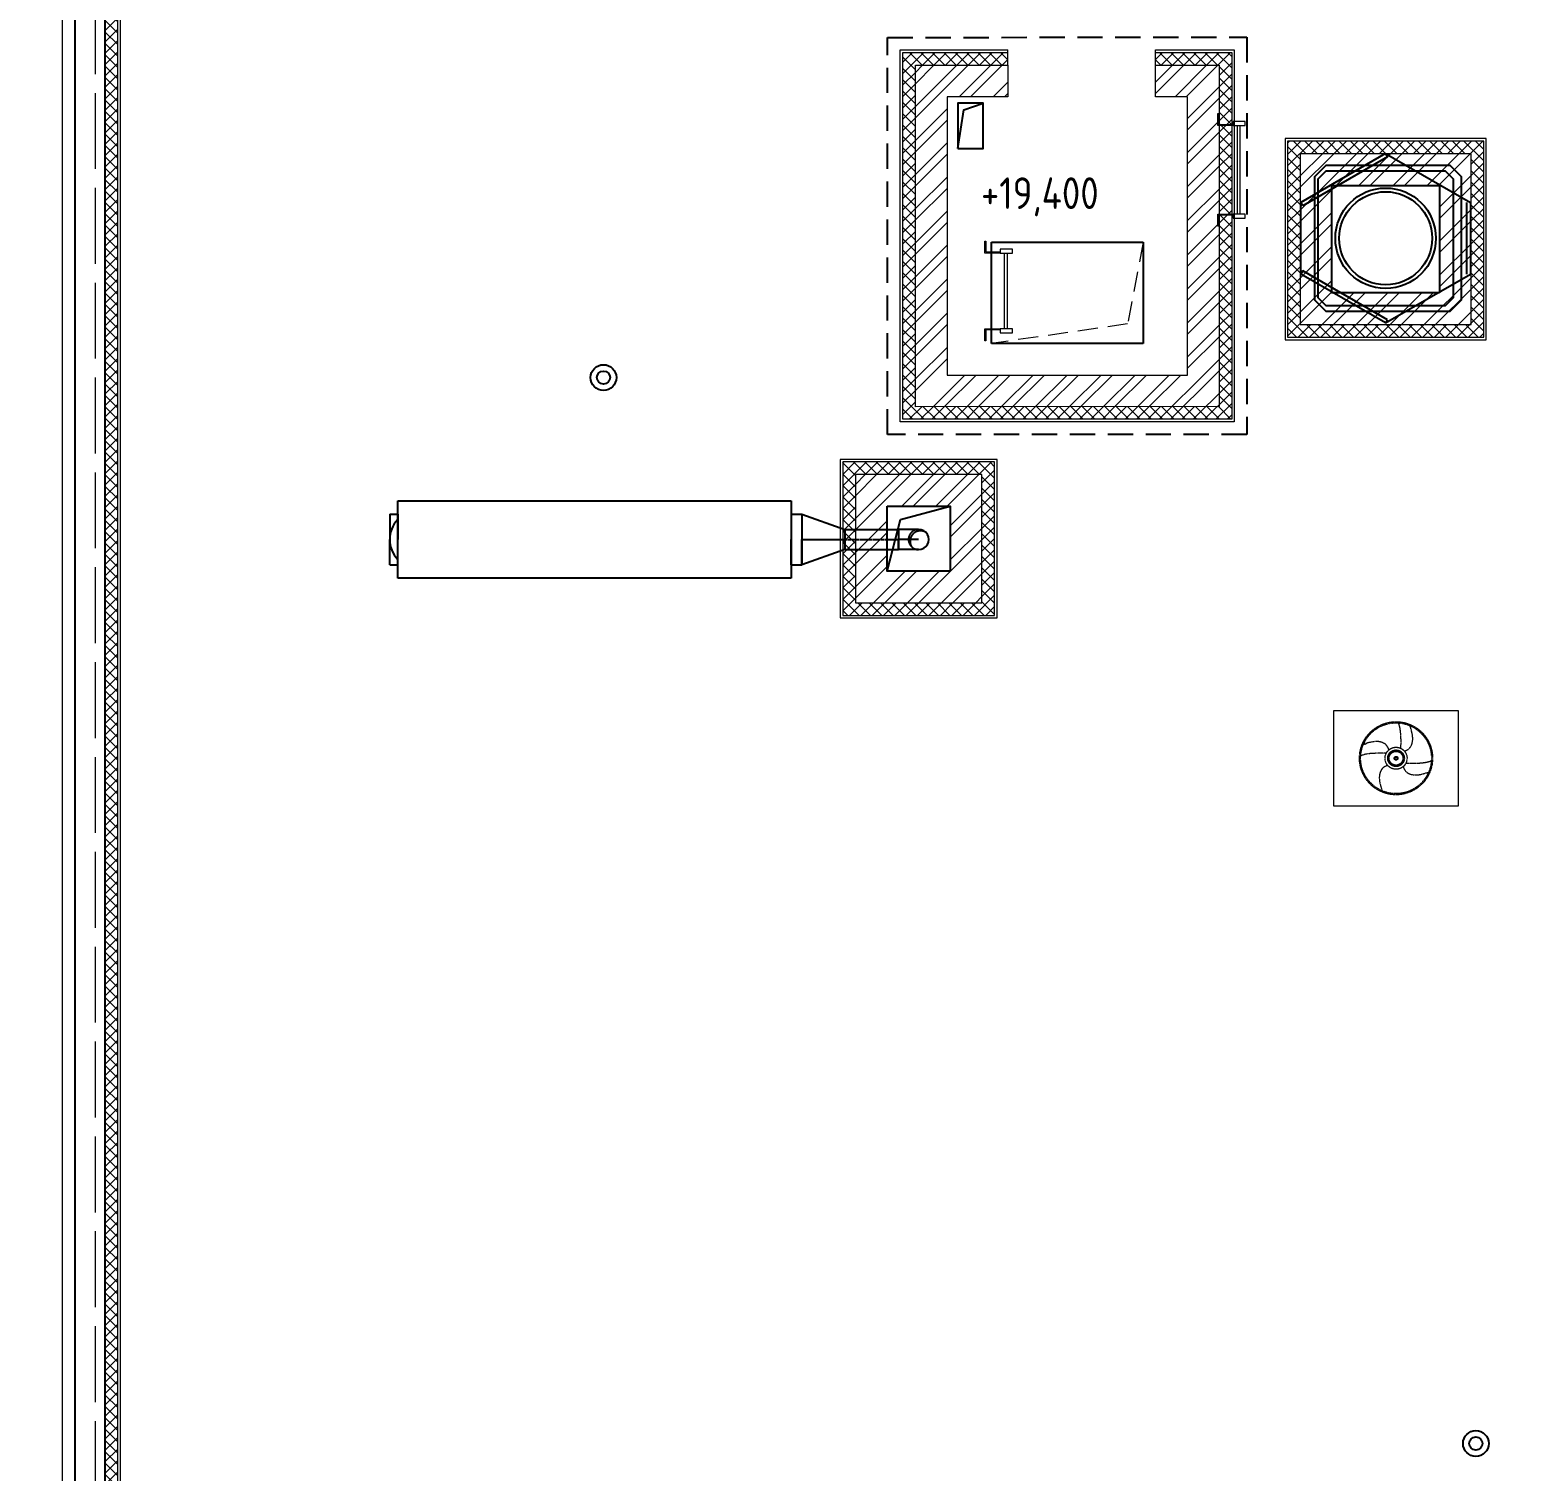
# Model space of a CAD drawing. Header units: millimetres. Extents: x -222892 to 671268, y 0 to 135099.
# Drawn here: x 608226 to 620031, y 66520 to 77915 of the extents above; entities that cross this region are included whole.
import ezdxf
from ezdxf import colors
from ezdxf.entities.mleader import LeaderData, LeaderLine
from ezdxf.math import Vec2, Vec3

# ---------------------------------------------------------------- set-up
doc = ezdxf.new("R2010")
doc.units = ezdxf.units.MM
for name, pattern in [('ACAD_ISO02W100', [15, 12, -3]), ('CENTER', [2, 1.25, -0.25, 0.25, -0.25]), ('CENTER2', [28.575000000000003, 19.05, -3.175, 3.175, -3.175]), ('DASHED', [19.049999999999997, 12.7, -6.35]), ('HIDDEN', [6, 4, -2]), ('HIDDEN2', [4.762499999999999, 3.175, -1.5875])]:
    doc.linetypes.add(name, pattern=pattern)
for name, color, linetype, lineweight in [('!!!_АР_отделка', 92, 'Continuous', 5), ('АР_Двери фасада', 1, 'Continuous', 15), ('АР_Навесной фасад', 190, 'Continuous', 5), ('АР_Перегородки кирпич', 244, 'Continuous', 5), ('АР_Перегородки_кирпич_Штрих', 244, 'Continuous', 5), ('АР_Утеплитель', 154, 'Continuous', 5), ('АР_Штрих утеплитель', 24, 'Continuous', 5), ('М_0_В35', 142, 'Continuous', 25), ('М_фреонопроводы', 251, 'CENTER', 5), ('М_Холод', 161, 'Continuous', 5), ('пунктир', 251, 'Continuous', 5), ('Специальное оборудование', 7, 'Continuous', 5)]:
    doc.layers.add(name, color=color, linetype=linetype, lineweight=lineweight)
for name, color, linetype in [('_TEXT', 7, 'Continuous'), ('Aks_скрытые_линии', 7, 'HIDDEN'), ('Aks_Схема', 3, 'Continuous'), ('АР_Парапет', 142, 'Continuous'), ('АР_стены', 250, 'Continuous'), ('Аэратор', 20, 'Continuous'), ('М_0_ПД2', 181, 'Continuous'), ('М_3_транзиты 7эт', 112, 'Continuous'), ('перекр 0.3', 181, 'Continuous'), ('ПРОЕМЫ ОВ', 173, 'Continuous')]:
    doc.layers.add(name, color=color, linetype=linetype)
doc.styles.add('ISOCPEUR', font='isocpeur.ttf', dxfattribs={"width": 0.85})
pattern_1 = [(45, (0, 0), (-134.7038418160373, 134.7038418160373), []), (45, (89.80260000000001, 0), (-134.7038418160373, 134.7038418160373), [])]
pattern_2 = [(45, (0, 0), (-44.90128060534577, 44.90128060534577), []), (135, (0, 0), (-44.90128060534577, -44.90128060534576), [])]

# ---------------------------------------------------------------- blocks, each defined once
blk = doc.blocks.new('A$C1c8ff280')
at = {"layer": 'пунктир', "color": 2, "linetype": 'ACAD_ISO02W100', "ltscale": 50}
for points in [[(36320.77601628099, -64340.64828543851), (36320.77601628099, -63955.0000000094), (27550.06160797121, -63955.0000000092), (27550.06160797121, -69145.00000000992), (19430.05542900361, -69145.00000000992), (19430.30065205676, -75494.99999053983), (6330.061607971031, -75494.99999053983), (6329.686629097501, -65785.00000000998), (12680.06160766236, -65785.00000000995), (12680.06164217566, -47915.00241618491), (23295.06160797167, -47914.99996259548), (23295.06160797115, -43949.99999999034), (58095.06160797196, -43950.00000000966), (58095.06160797039, -47915.00000000391), (68595.0616079712, -47915.00000000396), (68595.0616079712, -65785.0000000099), (74945.43166319432, -65785.0000000099), (74945.43166319432, -75495.00000000978), (61845.06160797144, -75495.00000000981), (61845.06160797144, -69145.00000000981), (53965.06160797121, -69145.00000000992), (53965.06160797121, -63955.00000000981), (45230.90508594335, -63955.00000000952), (45230.90508594202, -64249.91821548378)], [(36520.77601628099, -64268.54712701042), (36520.77601628099, -63755.0000000094), (27350.06160797121, -63755.0000000092), (27350.06160797121, -68945.00000000992), (19230.04770529375, -68945.00000000992), (19230.2929283469, -75294.99999053983), (6530.053884559427, -75294.99999053983), (6529.694352807361, -65985.00000000998), (12880.06160727609, -65985.00000000995), (12880.06164178939, -48115.00237038764), (23595.06160797144, -48114.9999167982), (23595.06160797144, -44250.00000000003), (57795.06160797237, -44250.00000001912), (57795.06160797027, -48115.0000000039), (68395.0616079712, -48115.00000000396), (68395.0616079712, -65985.0000000099), (74745.43166319432, -65985.0000000099), (74745.43166319432, -75295.00000000978), (62045.06160797144, -75295.00000000981), (62045.06160797144, -68945.00000000981), (54165.06160797121, -68945.00000000992), (54165.06160797121, -63755.00000000981), (45030.90508594422, -63755.00000000952)]]:
    blk.add_lwpolyline(points, dxfattribs=at)
blk = doc.blocks.new('_DotSmall')
at = {"color": 0, "linetype": 'ByBlock', "const_width": 0.5}
blk.add_lwpolyline([(-0.0625, 0, 1), (0.0625, 0, 1)], format="xyb", close=True, dxfattribs=at)
blk = doc.blocks.new('A$C0d4e4e51')
at = {"layer": 'М_фреонопроводы'}
for centre, radius in [((0, 0), 288.8566844358662), ((0, 0), 280.0460147857403), ((0, 0), 86.98640421516119), ((0, 3.637978807091713e-12), 65.82206057451572), ((0, 3.637978807091713e-12), 63.32245125797893), ((0, 3.637978807091713e-12), 56.71282374609209), ((0, 0), 54.54809857845037), ((0, 0), 14.99765589915607), ((0, 3.637978807091713e-12), 8.998593539488997)]:
    blk.add_circle(centre, radius, dxfattribs=at)
for points in [[(38.81393808877328, 77.84672586773013), (39.43069206242217, 120.3497430797324), (39.47233744623372, 124.4594547744491), (35.66894700675039, 209.123091795238), (35.17107245826628, 213.5192511267633), (31.78933022113051, 237.1253008804342), (27.78976368147414, 255.6517357684061), (20.06445512908977, 275.2600530449563), (15.84786306304159, 279.5972382440705)], [(63.54760664294008, 59.40260184484941), (65.73832356143976, 58.00498084995343), (68.34381133969873, 57.87383059890271), (74.83213327103294, 59.95696780453363), (98.28155533538666, 72.37771393170624), (102.4814754161052, 75.86668588565226), (121.3887601780589, 101.6294875521926), (128.0909414612688, 120.3129603113375), (132.1284807362827, 151.4181425748029), (125.5335555436322, 204.1606599614897), (112.3440243985387, 253.1503100278678), (112.0503138446948, 256.6524840415077), (112.0560640089097, 256.665654856246)], [(-59.40322799712885, 63.54702323626043), (-57.95132772275247, 65.92323795983248), (-57.81069860747084, 68.12168681551339), (-66.13242229243042, 88.73537166748793), (-89.68721753318096, 114.5516164181754), (-113.1485436978401, 125.9900323876027), (-136.6817204181571, 131.155181952734), (-160.1875698759104, 132.1402363777997), (-183.6778367552906, 129.6615824114306), (-206.8629539503017, 124.8615624744525), (-230.6765725885052, 117.9500065310131), (-249.9349933031481, 112.4497500339094), (-250.1639833884547, 125.8719659518611), (-250.3874668942881, 125.6004135641269)], [(-77.82987675641198, 38.83033988487296), (-132.6866261559189, 39.51315608773075), (-179.6618912399863, 38.15869686541919), (-250.1639833884547, 28.83113718986715), (-273.735531223414, 21.14097486649553), (-279.0702124371892, 17.69482380398767), (-279.5427027341793, 16.78236411924809)], [(-65.60806570155546, -57.1158142127133), (-85.7318453581538, -64.55684122126695), (-89.76284992770525, -66.70990112627624), (-109.2171977745602, -82.74032893414551), (-113.2483344665379, -87.83830825575205), (-131.6896096614655, -142.0107320795069), (-131.9470465349732, -146.0117300520578), (-117.9075176594779, -230.8108275714912), (-113.1745423458051, -246.46223046249), (-112.6694436229882, -251.8082155990414), (-113.1850353375776, -254.7440878514062), (-113.708465914533, -255.922166247361)], [(59.11560495081358, -63.81070736391848), (57.95153387717437, -65.92304112415877), (57.81194275961025, -67.83217758488536), (64.31694757047808, -85.24637534668364), (74.71775531442836, -101.1676535591214), (78.7454179043998, -105.516544056205), (98.20900750067085, -119.6778879330232), (102.3855371720274, -121.7435801907632), (121.3159107790561, -128.3445471898413), (125.3248903668718, -129.266920987), (144.7414908983046, -131.8779404638008), (149.0356453520362, -132.069310525294), (168.2951715114759, -131.8483241215872), (172.3876948588877, -131.4734702054047), (191.8369328343542, -128.232706872237), (213.4106816254789, -123.1248564562156), (235.4127962280763, -116.4471487484661), (239.3971075395821, -115.1846321040757), (252.9740532205906, -112.5108137534517), (257.9890519533074, -108.9376861770543)], [(78.29462670424255, -37.90232113634193), (78.75280149595346, -38.45243077696796), (81.9342638203525, -38.88761753211293), (98.28155533532845, -38.88761753211293), (102.2703480111668, -39.11849815771711), (121.3069393527112, -39.44199996194584), (125.3212771530962, -39.47957649205273), (144.8442776836455, -39.47957649205273), (148.843652590178, -39.47957649205273), (168.3361992100254, -38.76028489688179), (172.3399801654741, -38.76028489688179), (191.7170467665419, -37.308851076672), (195.9839557032101, -36.95291361593627), (213.4016683715163, -35.1848435177053), (217.4017371113878, -34.82572348172835), (235.3934991882415, -31.9824380530481), (239.4466719495831, -31.27066237922918), (257.9657091209083, -26.55387223586877), (261.9935612624977, -25.53252835354942), (275.0905243118759, -20.15364528933424), (278.1652131528826, -17.69482162112763), (279.5329044557875, -16.94478456313664)]]:
    blk.add_spline(points, degree=3, dxfattribs=at)
blk = doc.blocks.new('A$C64099ede')
at = {"layer": 'М_0_ПД2', "color": 251}
for points in [[(-454.9999999971478, -1.746229827404022e-10), (-192.3056275165873, 454.9999999986612)], [(-454.9999999970314, 0), (-192.3056275165873, 454.9999999986612)], [(-437.679491921328, -10), (-174.9851194408839, 444.9999999986612)], [(-192.3056275165873, 454.9999999986612), (192.3056275208946, 454.9999999986612)], [(-192.3056275165873, 454.9999999986612), (192.3056275208946, 454.9999999986612)], [(-174.9851194408839, 444.9999999986612), (-192.3056275165873, 454.9999999986612)], [(174.9851194451912, 444.9999999986612), (192.3056275208946, 454.9999999986612)], [(437.6794919256354, -10), (174.9851194451912, 444.9999999986612)], [(455.0000000014552, -1.746229827404022e-10), (192.3056275208946, 454.9999999986612)], [(-454.9999999971478, 1.746229827404022e-10), (-192.3056275165873, -454.9999999986612)], [(-454.9999999970314, 0), (-437.679491921328, -10)], [(455.0000000014552, 1.746229827404022e-10), (192.3056275208946, -454.9999999986612)], [(455.0000000013388, 0), (437.6794919256354, -10)], [(192.305627519323, -435.0000000013388), (-192.3056275150157, -435.0000000013388)], [(192.305627519323, -455.0000000013388), (-192.3056275150157, -455.0000000013388)], [(192.305627519323, -455.0000000013388), (-192.3056275150157, -455.0000000013388)]]:
    blk.add_lwpolyline(points, dxfattribs=at)
blk.add_circle((0, 0), 270, dxfattribs=at)
at = {"layer": 'М_0_ПД2', "color": 7}
blk.add_circle((0, 0), 250, dxfattribs=at)
blk = doc.blocks.new('A$C744eaef8')
at = {"layer": 'М_0_ПД2', "color": 7}
for points in [[(390.4054068390979, -477.1152535710717), (-390.4054040010087, -477.1152535710717), (-462.7027013009647, -404.8179562711157), (-462.7027013009647, 375.9928545688745), (-390.4054040010087, 448.2901518689469), (390.4054068390979, 448.2901518689469), (462.7027041390538, 375.9928545688745), (462.7027041390538, -404.8179562711157)], [(375.4321480205981, -426.5540561266243), (-375.4321417546598, -426.5540561266243), (-426.5540509370621, -375.4321469443385), (-426.5540509370621, 375.4321428312687), (-375.4321417546598, 426.5540520134382), (375.4321480208309, 426.5540520134382), (426.5540572030004, 375.4321428311523), (426.5540572030004, -375.4321469443385)]]:
    blk.add_lwpolyline(points, close=True, dxfattribs=at)
at = {"layer": 'М_0_ПД2', "xscale": 1.175824175868132, "yscale": 1.175824175868132, "zscale": 1.175824175868132}
blk.add_blockref('A$C64099ede', (0, 0), dxfattribs=at)
blk = doc.blocks.new('*U4608')
at = {"linetype": 'ByBlock'}
for p, q in [((-15.55352697218349, -3.05), (-15.55352697218349, 3.05)), ((-15.55352697218349, 3.05), (15.55207691330563, 3.05)), ((15.55207691330563, 3.05), (15.55207691330563, -3.05)), ((15.55207691330563, -3.05), (-15.55352697218349, -3.05))]:
    blk.add_line(p, q, dxfattribs=at)
blk = doc.blocks.new('Aks_rs_mixed_400x200_to_160_340_wipe')
at = {"color": 0, "linetype": 'ByBlock', "lineweight": -2}
blk.add_wipeout([(-2, 0), (2, 0), (0.8, 3.4000000000000004), (-0.8, 3.4000000000000004)], dxfattribs=at)
blk = doc.blocks.new('Aks_rs_mixed_400x200_to_160_340')
at = {"color": 0, "linetype": 'ByBlock', "lineweight": -2}
blk.add_blockref('Aks_rs_mixed_400x200_to_160_340_wipe', (0, 0), dxfattribs=at)
for p, q in [((-2, 0), (-0.8, 3.4)), ((-0.8, 3.4), (0.8, 3.4)), ((0.8, 3.4), (2, 0)), ((-2, 0), (2, 0))]:
    blk.add_line(p, q, dxfattribs=at)
at = {"layer": 'Aks_Схема'}
blk.add_line((0, 0), (0, 3.4), dxfattribs=at)
blk = doc.blocks.new('Aks_es_drop_rnd_160_160_wipe')
at = {"color": 0, "linetype": 'ByBlock', "lineweight": -2}
blk.add_wipeout([(-0.8, -4.440892098500626e-16), (-0.7956175162946184, 0.08362277061412238), (-0.7825180805870446, 0.16632935265420734), (-0.760845213036123, 0.24721359549995814), (-0.7308363661140809, 0.3253893144606397), (-0.6928203230275511, 0.3999999999999999), (-0.647213595499958, 0.4702282018339785), (-0.5945158603819153, 0.5353044850870865), (-0.5353044850870865, 0.594515860381915), (-0.4702282018339785, 0.6472135954999576), (-0.4, 0.6928203230275511), (-0.32538931446064023, 0.7308363661140809), (-0.24721359549995803, 0.7608452130361227), (-0.16632935265420756, 0.7825180805870446), (-0.0836227706141231, 0.7956175162946186), (-3.885780586188048e-16, 0.7999999999999998), (0.08362277061412232, 0.7956175162946186), (0.16632935265420695, 0.7825180805870446), (0.2472135954999574, 0.7608452130361232), (0.32538931446063957, 0.7308363661140809), (0.3999999999999993, 0.6928203230275511), (0.47022820183397795, 0.6472135954999576), (0.5353044850870862, 0.5945158603819154), (0.594515860381915, 0.5353044850870865), (0.6472135954999577, 0.4702282018339785), (0.6928203230275507, 0.3999999999999999), (0.7308363661140806, 0.3253893144606397), (0.7608452130361227, 0.24721359549995814), (0.7825180805870444, 0.1663293526542069), (0.7956175162946184, 0.08362277061412238), (0.7999999999999998, -4.440892098500626e-16), (0.7999999999999998, -1.5999999999999999), (-0.8, -1.5999999999999999)], dxfattribs=at)
blk = doc.blocks.new('Aks_es_drop_rnd_160_160')
at = {"color": 0, "linetype": 'ByBlock', "lineweight": -2}
blk.add_arc((0, 0), 0.8, 0, 180, dxfattribs=at)
blk.add_blockref('Aks_es_drop_rnd_160_160_wipe', (0, 0), dxfattribs=at)
for p, q in [((-0.8, 0), (-0.8, -1.6)), ((0.8, 0), (0.8, -1.6)), ((-0.8, -1.6), (0.8, -1.6))]:
    blk.add_line(p, q, dxfattribs=at)
at = {"color": 200, "linetype": 'CENTER2', "lineweight": -2}
blk.add_line((0, 0), (0, -1.6), dxfattribs=at)
at = {"color": 0, "linetype": 'ByBlock', "lineweight": -2}
blk.add_arc((0, 0), 0.8, 0, 180, dxfattribs=at)
at = {"layer": 'Aks_скрытые_линии'}
for centre, radius, start, end in [((0, 0), 0.8, 180, 0), ((0.1414213562373095, 0.1414213562373095), 0.8246211251235323, 149.0362434679265, 300.9637565320735)]:
    blk.add_arc(centre, radius, start, end, dxfattribs=at)
at = {"layer": 'Aks_Схема'}
blk.add_line((0, 0), (0, -1.6), dxfattribs=at)
blk = doc.blocks.new('LADDER_12760 - LADDER_12760-5164013-3_1 этаж')
at = {"layer": 'Специальное оборудование'}
for p, q in [((25.00000000001089, 95.00000000009393), (-50.00000000000482, 95.00000000009395)), ((-50.00000000000482, 95.00000000009395), (-50.00000000000483, 88.00000000009472)), ((25.00000000001073, 5.075939668586216e-14), (25.00000000001089, 95.00000000009393)), ((575.0000000000002, 95.00000000009253), (575.0000000000007, -3.383959779057477e-13)), ((650.000000000001, 95.00000000009253), (575.0000000000002, 95.00000000009253)), ((650.000000000001, 88.00000000009248), (650.000000000001, 95.00000000009253)), ((-50.00000000000484, 88.00000000009472), (17.99999999999474, 88.00000000009472)), ((-2.099747042905164e-11, 1.904017958923043e-13), (24.99999999995375, 1.904017958923043e-13)), ((-2.099747042905164e-11, -76.19999999999982), (-2.099747042905164e-11, 1.861177878481613e-13)), ((17.99999999999475, 88.00000000009472), (17.99999999999473, 1.184385922670117e-13)), ((24.99999999995375, 1.861177878481613e-13), (24.99999999995375, -76.19999999999982)), ((574.9999999998712, 1.904017958923096e-13), (599.9999999998744, 1.904017958923096e-13)), ((574.9999999998712, -76.19999999999982), (574.9999999998712, 1.861177878481613e-13)), ((582.0000000000011, -4.39914771277472e-13), (582.0000000000011, 88.00000000009248)), ((582.0000000000011, 88.00000000009248), (650.000000000001, 88.00000000009248)), ((599.9999999998744, 1.861177878481613e-13), (599.9999999998744, -76.19999999999982)), ((24.99999999995375, -76.19999999999982), (-2.099747042905164e-11, -76.19999999999982)), ((24.9999999999913, -25.39999999999994), (575.0000000000036, -25.39999999999994)), ((575.0000000000036, -45.39999999999994), (24.99999999999127, -45.39999999999994)), ((599.9999999998744, -76.19999999999982), (574.9999999998712, -76.19999999999982))]:
    blk.add_line(p, q, dxfattribs=at)
blk = doc.blocks.new('A$C9b338701')
at = {"layer": 'Специальное оборудование'}
for p, q in [((-95.28750000015134, 208.6161000001157), (-95.28750000015134, 217.5096000001067)), ((-95.28750000015134, 217.5096000001067), (-1.164153218269348e-10, 217.5096000001067)), ((-8.893500000122003, 208.6161000001157), (-95.28750000015134, 208.6161000001157)), ((-8.893500000122003, 96.81209999999555), (-8.893500000122003, 208.6161000001157)), ((-1.164153218269348e-10, 217.5096000001067), (-1.164153218269348e-10, 96.81209999999555)), ((598.7749999998487, 217.5096000001213), (694.0624999998836, 217.5096000001213)), ((598.7749999998487, 96.81209999999555), (598.7749999998487, 217.5096000001213)), ((694.0624999998836, 208.6161000001157), (607.6684999998542, 208.6161000001157)), ((607.6684999998542, 208.6161000001157), (607.6684999998542, 96.81209999999555)), ((694.0624999998836, 217.5096000001213), (694.0624999998836, 208.6161000001157)), ((0, 96.81209999999555), (-31.76249999995343, 96.81209999999555)), ((-31.76249999995343, 96.81209999999555), (-31.76249999995343, 0)), ((-31.76249999995343, 0), (0, 0)), ((0, 0), (0, 96.81209999999555)), ((598.7749999998487, 64.54140000000189), (-1.164153218269348e-10, 64.54140000000189)), ((-1.164153218269348e-10, 39.13139999999839), (598.7749999998487, 39.13139999999839)), ((630.5374999998603, 96.81209999999555), (598.7749999999069, 96.81209999999555)), ((598.7749999999069, 96.81209999999555), (598.7749999999069, 0)), ((598.7749999999069, 0), (630.5374999998603, 0)), ((630.5374999998603, 0), (630.5374999998603, 96.81209999999555))]:
    blk.add_line(p, q, dxfattribs=at)

msp = doc.modelspace()

# ---------------------------------------------------------------- hatches: boundary and pattern name
at = {"layer": '!!!_АР_отделка'}
h = msp.add_hatch(dxfattribs=at)
h.set_pattern_fill('ANSI32', color=256, scale=20, angle=180, style=0)
h.set_pattern_definition([(225, (0, 0), (134.7038418160373, -134.7038418160373), []), (225, (-89.80260000000001, 1.099764666451101e-14), (134.7038418160373, -134.7038418160373), [])])
h.paths.add_polyline_path([(615477.0327585533, 77385.86786124101), (615957.0327576108, 77385.89856170048), (615957.017407381, 77635.89856123003), (615227.0188748969, 77635.85187104171), (615227.1688310078, 74935.72234374075), (615477.1549463817, 75185.73769358924)])
at = {"layer": 'АР_Перегородки_кирпич_Штрих', "ltscale": 500}
h = msp.add_hatch(dxfattribs=at)
h.set_pattern_fill('ANSI32', color=256, scale=20)
h.set_pattern_definition(pattern_1)
h.paths.add_polyline_path([(617377.1549428003, 75185.85435533524), (617377.0333260561, 77386.92362375458), (617124.0327559139, 77385.95383015694), (617124.0174056841, 77635.95383013488), (617627.018869513, 77636.01486719462), (617627.1688264923, 74935.86970594621)])
h = msp.add_hatch(dxfattribs=at)
h.set_pattern_fill('ANSI32', color=256, scale=20)
h.set_pattern_definition(pattern_1)
h.paths.add_polyline_path([(619619.4397827617, 76934.95842988147), (618269.4397827617, 76934.95842988147), (618269.4397827617, 75584.95842988147), (619619.4397827617, 75584.95842988147)])
h.paths.add_polyline_path([(619369.4397827617, 76684.95842988147), (619369.4397827617, 75834.95842988147), (618519.4397827617, 75834.95842988147), (618519.4397827617, 76684.95842988147)], flags=16)
h = msp.add_hatch(dxfattribs=at)
h.set_pattern_fill('ANSI32', color=256, scale=20)
h.set_pattern_definition(pattern_1)
h.paths.add_polyline_path([(617627.1688264923, 74935.86970594621), (617377.1549427612, 75185.85505904921), (615477.1549464208, 75185.73698987527), (615227.1688310078, 74935.72234374075)])
at = {"layer": 'АР_Утеплитель', "ltscale": 500}
h = msp.add_hatch(dxfattribs=at)
h.set_pattern_fill('ANSI37', color=256, scale=20)
h.set_pattern_definition(pattern_2)
h.paths.add_polyline_path([(617727.0133153298, 77736.02700182589), (617124.0174056841, 77735.95383087112), (617124.0174056841, 77635.95383013488), (617627.018869513, 77636.01486719462), (617627.0449489022, 76449.8639426786), (617727.0449490563, 76449.8639426786)])
h.paths.add_polyline_path([(615652.4116043465, 77735.87907906347), (615652.4116043465, 77635.87907885894), (615954.0174056841, 77635.89836935206), (615954.0174056841, 77635.95383013488), (615956.5171759047, 77735.8985294401)])
h.paths.add_polyline_path([(615652.4116043465, 77735.87907906347), (615127.0133214344, 77735.845474962), (615127.1560596423, 75165.68245835244), (615227.1560597965, 75165.68245835244), (615227.0188748969, 77635.85187104171), (615652.4116043465, 77635.87907885894)])
h.paths.add_polyline_path([(617727.1560636193, 75165.68245835244), (617627.1560634649, 75165.68245835244), (617627.1688264923, 74935.86970594621), (615652.4116043465, 74935.74845403786), (615652.4116043465, 74835.74845384936), (617727.174379969, 74835.87584619061)])
h.paths.add_polyline_path([(617727.0847444995, 76449.8639426786), (617627.0847443452, 76449.8639426786), (617627.1560634649, 75165.68245835244), (617727.1560636193, 75165.68245835244)])
h.paths.add_polyline_path([(615652.4116043465, 74935.74845403786), (615227.1688310078, 74935.72234374075), (615227.1560597965, 75165.68245835244), (615127.1560596423, 75165.68245835244), (615127.1743848582, 74835.71620380136), (615652.4116043465, 74835.74845384936)])
h = msp.add_hatch(dxfattribs=at)
h.set_pattern_fill('ANSI37', color=256, scale=20)
h.set_pattern_definition(pattern_2)
h.paths.add_polyline_path([(619657.4116043465, 77034.95842988147), (618169.4397827617, 77034.95842988147), (618169.4397827617, 75484.95842988147), (619657.4116043465, 75484.95842988147)])
h.paths.add_polyline_path([(619619.4397827617, 76934.95842988147), (619619.4397827617, 75584.95842988147), (618269.4397827617, 75584.95842988147), (618269.4397827617, 76934.95842988147)], flags=16)
h.paths.add_polyline_path([(619369.4397827617, 76684.95842988147), (619369.4397827617, 75834.95842988147), (618519.4397827617, 75834.95842988147), (618519.4397827617, 76684.95842988147)], flags=0)
h.paths.add_polyline_path([(619719.4397827617, 77034.95842988147), (619657.4116043465, 77034.95842988147), (619657.4116043465, 75484.95842988147), (619719.4397827617, 75484.95842988147)])
at = {"layer": 'АР_Штрих утеплитель', "ltscale": 500}
h = msp.add_hatch(dxfattribs=at)
h.set_pattern_fill('ANSI37', color=256, scale=20)
h.set_pattern_definition(pattern_2)
h.paths.add_polyline_path([(623063.6052688623, 86470.6815386254), (622249.1253591576, 86470.68153862585), (622192.2139933212, 86370.68153862588), (623063.6052688623, 86370.6815386254)])
h.paths.add_polyline_path([(622249.1253591576, 86470.68153862585), (620063.6052688621, 86470.68153862708), (620063.6052688621, 86370.68153862708), (622192.2139933212, 86370.68153862588)])
h.paths.add_polyline_path([(620063.6052688621, 86470.68153862708), (619657.4116043465, 86470.6815386273), (619657.4116043465, 86370.6815386273), (620063.6052688621, 86370.68153862708)])
h.paths.add_polyline_path([(619657.4116043465, 86470.6815386273), (619537.4174099083, 86470.68153862737), (619537.4174099083, 86350.68245835244), (619637.4174099083, 86350.68245835244), (619637.4174099083, 86370.68153862731), (619657.4116043465, 86370.6815386273)])
h.paths.add_polyline_path([(619637.4174099083, 86350.68245835244), (619537.4174099083, 86350.68245835244), (619537.4174099083, 82608.85543509021), (619637.4174099083, 82507.5684298332)], flags=17)
h.paths.add_polyline_path([(623612.4116043465, 86470.6815386251), (623063.6052688623, 86470.6815386254), (623063.6052688623, 86370.6815386254), (623612.4116043465, 86370.68153862508)])
h.paths.add_polyline_path([(626063.6052688623, 86470.68153862371), (623612.4116043465, 86470.6815386251), (623612.4116043465, 86370.68153862508), (626063.6052688623, 86370.68153862371)])
edge = h.paths.add_edge_path()
edge.add_line((653977.4174099092, 86470.68153860813), (626063.6052688622, 86470.68153862371))
edge.add_line((626063.6052688623, 86470.68153862371), (626063.6052688623, 86370.68153862371))
edge.add_line((626063.6052688623, 86370.68153862371), (653877.4174099092, 86370.68153860819))
edge.add_line((653877.4174099092, 86370.68153860819), (653877.4174099071, 82505.68153862341))
edge.add_line((653877.4174099071, 82505.68153862341), (664477.417409908, 82505.6815386234))
edge.add_line((664477.417409908, 82505.6815386234), (664477.417409908, 64635.68153861743))
edge.add_line((664477.417409908, 64635.68153861743), (670827.7874651311, 64635.68153861743))
edge.add_line((670827.7874651311, 64635.68153861743), (670827.7874651311, 55285.68153861754))
edge.add_line((670827.7874651311, 55285.68153861754), (658087.4174099083, 55285.68153861751))
edge.add_line((658087.4174099083, 55285.68153861751), (658087.4174099083, 61635.68153861751))
edge.add_line((658087.4174099083, 61635.68153861751), (650207.417409908, 61635.6815386174))
edge.add_line((650207.417409908, 61635.6815386174), (650207.417409908, 66825.68153861751))
edge.add_line((650207.417409908, 66825.68153861751), (641113.2608878809, 66825.6815386178))
edge.add_line((641113.260887881, 66825.6815386178), (641113.2608878785, 66244.51298391708))
edge.add_line((641113.2608878785, 66244.51298391708), (641093.76899035, 66068.15787741731))
edge.add_line((641093.76899035, 66068.15787741731), (641080.0534144547, 65984.21308196826))
edge.add_line((641080.0534144547, 65984.21308196826), (641077.179248659, 65968.0364578453))
edge.add_line((641077.1792486589, 65968.0364578453), (641014.5571596663, 65639.48140618212))
edge.add_line((641014.5571596664, 65639.48140618212), (640938.6159357675, 65342.6515780878))
edge.add_line((640938.6159357675, 65342.6515780878), (640790.0149149803, 64925.91470302198))
edge.add_arc((636799.0573051323, 66451.51196492428), 4272.60923197132, 319.1831394445022, 339.0799713960241, ccw=False)
edge.add_arc((632500.2766001348, 71117.22090756567), 10600.20692289042, 314.0796633179526, 315.2821871027939, ccw=False)
edge.add_arc((636869.002159182, 66599.1036444798), 4315.376565202693, 292.2307602826674, 314.14190856120695, ccw=False)
edge.add_arc((636849.0083586972, 66605.06870268454), 4328.493142819808, 269.8622215125286, 292.44587089317577, ccw=False)
edge.add_arc((636844.190995232, 66682.85779861562), 4406.273271465545, 249.96787676068982, 269.927294987216, ccw=False)
edge.add_arc((636786.6539033884, 66565.2989577799), 4276.139726722715, 225.7695174338346, 250.15260462402318, ccw=False)
edge.add_arc((636927.529763581, 66545.97437875067), 4362.061346239897, 193.651036439122, 224.2663972024431, ccw=False)
edge.add_arc((635149.4169183117, 66232.577300327), 2562.800152497137, 185.5765645076272, 196.2252608037404, ccw=False)
edge.add_line((632598.7459076447, 65983.535101127), (632580.9388629313, 66113.85875450993))
edge.add_line((632580.9388629312, 66113.85875450993), (632563.1318182178, 66244.18240789286))
edge.add_line((632563.1318182179, 66244.18240789286), (632563.1318182179, 66825.68153861792))
edge.add_line((632563.1318182179, 66825.68153861792), (623432.4174099081, 66825.68153861794))
edge.add_line((623432.417409908, 66825.68153861794), (623432.417409908, 61635.6815386174))
edge.add_line((623432.417409908, 61635.6815386174), (615312.4042860814, 61635.5137439777))
edge.add_line((615312.4042860814, 61635.5137439777), (615312.5268911282, 58460.68154335245))
edge.add_line((615312.5268911282, 58460.68154335245), (615312.6495026548, 55285.68154808749))
edge.add_line((615312.6495026548, 55285.68154808749), (602572.4104608988, 55285.62817069834))
edge.add_line((602572.4104608987, 55285.62817069834), (602572.3344077418, 64635.68153861734))
edge.add_line((602572.3344077419, 64635.68153861734), (608922.4174092517, 64635.68153861737))
edge.add_line((608922.4174092517, 64635.68153861737), (608922.4174248371, 82505.67916365997))
edge.add_line((608922.4174248371, 82505.67916365997), (619637.4174099084, 82505.6816172494))
edge.add_line((619637.4174099083, 82505.6816172494), (619537.4174099083, 82605.68159435077))
edge.add_line((619537.4174099083, 82605.68159435077), (608822.4174019383, 82605.67914076132))
edge.add_line((608822.4174019385, 82605.67914076132), (608822.4174094448, 64735.68153861737))
edge.add_line((608822.4174094447, 64735.68153861737), (602472.3341672329, 64735.68153861734))
edge.add_line((602472.334167233, 64735.68153861734), (602472.4143205433, 55185.68154808749))
edge.add_line((602472.4143205432, 55185.68154808749), (615412.6533645097, 55185.68154808749))
edge.add_line((615412.6533645098, 55185.68154808749), (615412.4081423951, 61535.65723645099))
edge.add_line((615412.4081423951, 61535.65723645099), (623532.417409908, 61535.6815386174))
edge.add_line((623532.417409908, 61535.6815386174), (623532.417409908, 66725.68153861794))
edge.add_line((623532.417409908, 66725.68153861794), (632463.1318182178, 66725.68153861792))
edge.add_line((632463.1318182179, 66725.68153861792), (632463.1318182179, 66237.38214633474))
edge.add_line((632463.1318182179, 66237.38214633474), (632481.2694900231, 66104.63874665392))
edge.add_line((632481.2694900231, 66104.63874665392), (632499.4071618284, 65971.89534697308))
edge.add_arc((635326.6379584477, 66262.91920259573), 2842.16974543989, 185.8770996547831, 196.0224841014825)
edge.add_arc((636930.3713071374, 66548.02363955732), 4465.481490777598, 193.8583776554555, 224.2985941120777)
edge.add_arc((636781.0283695234, 66555.79517357139), 4365.40556154587, 225.7406931018282, 250.0436620954086)
edge.add_arc((636843.7052063756, 66682.6060053674), 4506.020749146441, 249.8448917591521, 269.919974413896)
edge.add_arc((636840.304747042, 66644.65115889936), 4468.062444187786, 269.9629000535144, 314.0106794589654)
edge.add_line((639944.6807429825, 63431.17458655762), (640092.8478963814, 63574.25794338986))
edge.add_arc((636425.9581353201, 66672.9154138307), 4800.808123524058, 319.8009537698853, 338.2229900568325)
edge.add_line((640884.1554555029, 64891.83841010251), (641034.5875123094, 65314.31646063989))
edge.add_line((641034.5875123094, 65314.31646063989), (641126.2605818344, 65672.63701528657))
edge.add_line((641126.2605818345, 65672.63701528657), (641178.5599443379, 65966.99273073398))
edge.add_line((641178.5599443379, 65966.99273073398), (641186.9269065805, 66014.08437849226))
edge.add_line((641186.9269065806, 66014.08437849226), (641213.2608878785, 66238.67021055266))
edge.add_line((641213.2608878785, 66238.67021055266), (641213.2608878806, 66725.6815386178))
edge.add_line((641213.2608878806, 66725.6815386178), (650107.4174099081, 66725.68153861751))
edge.add_line((650107.417409908, 66725.68153861751), (650107.417409908, 61535.6815386174))
edge.add_line((650107.417409908, 61535.6815386174), (657987.4174099083, 61535.68153861751))
edge.add_line((657987.4174099083, 61535.68153861751), (657987.4174099083, 55185.68153861751))
edge.add_line((657987.4174099083, 55185.68153861751), (670927.7874651311, 55185.68153861754))
edge.add_line((670927.7874651311, 55185.68153861754), (670927.7874651311, 64735.68153861743))
edge.add_line((670927.7874651311, 64735.68153861743), (664577.417409908, 64735.68153861743))
edge.add_line((664577.417409908, 64735.68153861743), (664577.417409908, 82605.68153862336))
edge.add_line((664577.417409908, 82605.68153862336), (653977.4174099071, 82605.68153862341))
edge.add_line((653977.4174099071, 82605.68153862341), (653977.4174099092, 86470.68153860813))

# ---------------------------------------------------------------- linework, layer by layer
at = {"layer": 'АР_Двери фасада', "linetype": 'HIDDEN2', "ltscale": 50}
msp.add_lwpolyline([(617027.0904724933, 76235.83289164456), (616904.131260009, 75589.37791954342), (615827.1395954904, 75435.75921204983)], dxfattribs=at)
at = {"layer": 'АР_Парапет', "ltscale": 500}
msp.add_lwpolyline([(633249.5335705976, 64012.21951261699), (633106.5348911525, 64237.51061242277), (632972.0875060363, 64479.22324747207), (632861.6903573815, 64707.10693216302), (632748.6284164593, 64980.05393132982), (632618.0311183543, 65378.97723506598), (632526.9814799358, 65770.088369278), (632463.1318182179, 66237.38214633474), (632463.1318182179, 66725.68153861792), (623532.417409908, 66725.68153861813), (623532.417409908, 61535.6815386174), (615412.4081414565, 61535.6815386174), (615412.6533645098, 55185.68154808749), (602472.4143205432, 55185.68154808749), (602472.0455205182, 64735.68153861734), (608822.4174094447, 64735.68153861737), (608822.4174439581, 82605.67914076133), (619537.4174099083, 82605.68159435077), (619537.4174099083, 86470.68153862737), (653977.4174099092, 86470.68153860813)], dxfattribs=at)
at = {"layer": 'АР_Перегородки кирпич', "linetype": 'Continuous', "ltscale": 100}
for points in [[(617124.0174056841, 77635.95383013488), (617627.018869513, 77636.01486719462), (617627.1688264923, 74935.86970594621), (615227.1688310078, 74935.72234374075), (615227.0188748969, 77635.85187104171), (615957.017407381, 77635.89856123003), (615957.0327576108, 77385.89856170048), (615477.0327585533, 77385.86786124101), (615477.1549463817, 75185.73769358924), (617377.1549428003, 75185.85435533524), (617377.0327549714, 77385.98453061644), (617124.0327559139, 77385.95383015694)], [(619619.4397827617, 76934.95842988147), (618269.4397827617, 76934.95842988147), (618269.4397827617, 75584.95842988147), (619619.4397827617, 75584.95842988147)], [(619369.4397827617, 76684.95842988147), (618519.4397827617, 76684.95842988147), (618519.4397827617, 75834.95842988147), (619369.4397827617, 75834.95842988147)]]:
    msp.add_lwpolyline(points, close=True, dxfattribs=at)
at = {"layer": 'АР_стены', "linetype": 'DASHED', "ltscale": 200}
msp.add_lwpolyline([(617027.1395932285, 75435.8328931526), (615827.1395954904, 75435.75921204983), (615827.0904747553, 76235.75921054182), (617027.0904724933, 76235.83289164456)], close=True, dxfattribs=at)
at = {"layer": 'АР_Утеплитель', "ltscale": 500}
for p, q in [((615107.0122107419, 77755.84419574606), (615957.0174073812, 77755.89856147546)), ((615107.1754956283, 74815.71497581349), (615107.0122107419, 77755.84419574606)), ((615127.0133214344, 77735.845474962), (615957.017407381, 77735.89856143456)), ((615127.1743848582, 74835.71620380136), (615127.0133214344, 77735.845474962)), ((615957.017407381, 77635.89856123003), (615957.0174073812, 77755.89856147546)), ((617124.0149787704, 77755.95383072387), (617747.0122044929, 77756.02942875212)), ((617124.0174056841, 77635.95383013488), (617124.0174056841, 77755.95383101836)), ((617124.0174056841, 77735.95383087112), (617727.0133153298, 77736.02700182589)), ((617727.0133153298, 77736.02700182589), (617727.174379969, 74835.87584619061)), ((617747.0122044929, 77756.02942875212), (617747.1754906646, 74815.8770742395)), ((617747.1754906646, 74815.8770742395), (615107.1754956283, 74815.71497581349)), ((617727.174379969, 74835.87584619061), (615127.1743848582, 74835.71620380136))]:
    msp.add_line(p, q, dxfattribs=at)
for points in [[(619739.4397827617, 77054.95842988147), (618149.4397827617, 77054.95842988147), (618149.4397827617, 75464.95842988147), (619739.4397827617, 75464.95842988147)], [(619719.4397827617, 77034.95842988147), (618169.4397827617, 77034.95842988147), (618169.4397827617, 75484.95842988147), (619719.4397827617, 75484.95842988147)]]:
    msp.add_lwpolyline(points, close=True, dxfattribs=at)
at = {"layer": 'АР_Штрих утеплитель', "ltscale": 500}
for points in [[(633192.5167536438, 64288.65276875485), (633060.8514989403, 64525.36362505982), (632952.959787474, 64748.07554340312), (632842.4772444943, 65014.79552291797), (632714.4324271458, 65405.92200335941), (632625.4313911416, 65788.23319912258), (632563.1318182179, 66244.18240789286), (632563.1318182179, 66825.68153861792), (623432.417409908, 66825.68153861813), (623432.417409908, 61635.6815386174), (615312.4042796015, 61635.6815386174), (615312.6495026548, 55285.68154808749), (602572.4104588374, 55285.68154808749), (602572.0493823732, 64635.68153861734), (608922.4174092517, 64635.68153861737), (608922.4174437649, 82505.67916365997), (619637.4174099083, 82505.6816172494), (619637.4174099083, 86370.68153862731), (653877.4174099092, 86370.68153860819)], [(633209.7131261423, 64298.881200021), (633078.6042975208, 64534.59170057783), (632971.2136734927, 64756.26926565082), (632861.2470101011, 65021.74384123574), (632733.712688904, 65411.3109570181), (632645.1213733826, 65791.86216509149), (632583.1318182179, 66245.54246020441), (632583.1318182179, 66845.68153861792), (623412.417409908, 66845.68153861813), (623412.417409908, 61655.6815386174), (615292.4035072306, 61655.6815386174), (615292.6487302838, 55305.68154808749), (602592.4096864962, 55305.68154808749), (602592.0501547442, 64615.68153861734), (608942.417409213, 64615.68153861737), (608942.4174437262, 82485.67916823969), (619657.4174099083, 82485.68162182912), (619657.4174099083, 86350.6815386273), (653857.4174099092, 86350.6815386082)]]:
    msp.add_lwpolyline(points, dxfattribs=at)
at = {"layer": 'Аэратор'}
for centre, radius in [((612760.6971569655, 75165.68245835244), 101.5999999999767), ((612760.6971569655, 75165.68245835244), 51.59999999997672), ((619657.4116043425, 66738.18245837107), 101.5999999999767), ((619657.4116043425, 66738.18245837107), 51.59999999997672)]:
    msp.add_circle(centre, radius, dxfattribs=at)
at = {"layer": 'М_0_В35', "linetype": 'Continuous'}
for p, q in [((611070.6859386938, 74085.68060540354), (611070.6859386938, 73885.68060540354)), ((611070.6859386938, 74085.68060540354), (611135.0654808893, 74085.68060540369)), ((611135.0654808893, 74085.68060540369), (611135.0654808893, 73885.68060540369)), ((614245.0654808893, 74085.68060540345), (614245.0654808893, 73885.68060540345)), ((614245.0654808893, 74085.68060540345), (614329.3591472765, 74085.68060540345)), ((614329.3591472765, 74085.68060540345), (614329.3591472765, 73885.68060540345)), ((614669.3591472765, 73965.68060540345), (614669.3591472765, 73885.68060540345)), ((614669.3591472765, 73965.68060540345), (615092.4174347927, 73965.68060540342)), ((615092.4174347927, 73965.68060540342), (615092.4174347927, 73885.68060540342)), ((611070.6859386938, 73685.68060540354), (611070.6859386938, 73885.68060540354)), ((611135.0654808893, 73685.68060540369), (611135.0654808893, 73885.68060540369)), ((614245.0654808893, 73685.68060540345), (614245.0654808893, 73885.68060540345)), ((614329.3591472765, 73685.68060540345), (614329.3591472765, 73885.68060540345)), ((614669.3591472765, 73805.68060540345), (614669.3591472765, 73885.68060540345)), ((614669.3591472765, 73805.68060540345), (615092.4174347927, 73805.68060540342)), ((615092.4174347927, 73805.68060540342), (615092.4174347927, 73885.68060540342)), ((611070.6859386938, 73685.68060540354), (611135.0654808893, 73685.68060540369)), ((614245.0654808893, 73685.68060540345), (614329.3591472765, 73685.68060540345))]:
    msp.add_line(p, q, dxfattribs=at)
at = {"layer": 'М_0_В35', "color": 200, "linetype": 'CENTER2'}
msp.add_line((614669.3591472765, 73885.68060540345), (615092.4174347927, 73885.68060540342), dxfattribs=at)
at = {"layer": 'М_0_В35'}
msp.add_arc((611295.532019207, 73885.68060540354), 224.8460805132082, 135.5345379857663, 224.4654620142337, dxfattribs=at)
at = {"layer": 'М_Холод', "ltscale": 2, "elevation": -0.0331873965478735}
msp.add_lwpolyline([(619521.3298571052, 72531.03283431836), (618531.3298571052, 72531.03283431836), (618531.3298571052, 71781.03283431836), (619521.3298571052, 71781.03283431836)], close=True, dxfattribs=at)
at = {"layer": 'перекр 0.3', "linetype": 'HIDDEN', "ltscale": 50}
for p, q in [((615007.006665102, 77855.69694162543), (617847.0066503095, 77856.04156338339)), ((615007.1810494787, 74715.7088358741), (615007.006665102, 77855.69694162543)), ((617847.0066503095, 77856.04156338339), (617847.1810441413, 74715.88321448388)), ((617847.1810441413, 74715.88321448388), (615007.1810494787, 74715.7088358741))]:
    msp.add_line(p, q, dxfattribs=at)
at = {"layer": 'ПРОЕМЫ ОВ', "ltscale": 500}
for points in [[(615562.4174330847, 76975.68059191138), (615762.4174337799, 76975.68059191138), (615762.4174337799, 77335.68062045594), (615562.4174330847, 77335.68062045594)], [(619369.4397827617, 75834.95842988147), (618519.4397827617, 75834.95842988147), (618519.4397827617, 76684.95842988147), (619369.4397827617, 76684.95842988147)]]:
    msp.add_lwpolyline(points, close=True, dxfattribs=at)
msp.add_lwpolyline([(615562.4174330847, 76975.68059191138), (615610.7530562079, 77281.39855221791), (615762.4174337799, 77335.68062045594)], dxfattribs=at)

# ---------------------------------------------------------------- block references
at = {"layer": 'АР_Штрих утеплитель', "ltscale": 500}
msp.add_blockref('A$C1c8ff280', (596063.6052350441, 130600.6848287401), dxfattribs=at)
at = {"layer": 'М_0_В35', "linetype": 'ByBlock', "xscale": 100, "yscale": 100, "zscale": 100, "rotation": 179.999999999996}
msp.add_blockref('*U4608', (612690.0654808893, 73885.68060540357), dxfattribs=at)
at = {"layer": 'М_3_транзиты 7эт', "linetype": 'ByBlock', "xscale": 1.25159157, "yscale": 1.25159157, "zscale": 1.25159157, "rotation": 90}
msp.add_blockref('A$C744eaef8', (618944.3709064368, 76267.06625668037), dxfattribs=at)
at = {"layer": 'М_Холод', "ltscale": 2}
msp.add_blockref('A$C0d4e4e51', (619026.3298571052, 72156.03283431836, -0.0331873965478735), dxfattribs=at)
at = {"layer": 'Специальное оборудование', "xscale": -1.2705, "yscale": 1.2705, "zscale": 1.2705, "rotation": 90.00000000000024}
msp.add_blockref('LADDER_12760 - LADDER_12760-5164013-3_1 этаж', (617737.6876953666, 77189.29494267859), dxfattribs=at)
at = {"layer": 'Специальное оборудование', "rotation": 90}
msp.add_blockref('A$C9b338701', (615993.3380951134, 75550.93059064452), dxfattribs=at)

# ---------------------------------------------------------------- leaders
at = {"layer": '_TEXT'}
ml = msp.add_multileader_mtext('Standard', dxfattribs=at)
ml.set_content('+19,400', color=256, style='ISOCPEUR')
ml.set_leader_properties(color=256, linetype='Continuous', lineweight=-1)
ml.set_arrow_properties(name='DOTSMALL')
ml.build(insert=Vec2(0, 0))
ml.multileader.update_dxf_attribs({"has_dogleg": 0, "has_text_frame": 1, "text_left_attachment_type": 4, "text_right_attachment_type": 4, "dogleg_length": 0, "arrow_head_size": 180})
ctx = ml.context
ctx.base_point, ctx.char_height, ctx.arrow_head_size, ctx.landing_gap_size, ctx.plane_origin = Vec3(657324.6994357279, 76516.67349986568), 250, 180, 50, Vec3(657243.3059858787, 74805.98152603739)
ctx.left_attachment, ctx.right_attachment, ctx.text_align_type = 4, 4, 1
notes = []
notes.append((ctx, [(0, (0, 0, 0), (0, 0), (1, 0), 1, [])]))
ctx.mtext.insert, ctx.mtext.width, ctx.mtext.defined_height, ctx.mtext.alignment, ctx.mtext.line_spacing_style, ctx.mtext.flow_direction = Vec3(657826.2619357279, 76850.006833199), 696.0352958708361, 776.4611150313478, 2, 2, 5
for ctx, leaders in notes:
    for number, flags, end, landing, length, lines in leaders:
        leader = LeaderData()
        leader.index, (leader.has_last_leader_line, leader.has_dogleg_vector, leader.attachment_direction) = number, flags
        leader.last_leader_point, leader.dogleg_vector, leader.dogleg_length = Vec3(end), Vec3(landing), length
        for number, points, colour, breaks in lines:
            line = LeaderLine()
            line.index, line.vertices, line.color, line.breaks = number, Vec3.list(points), colors.encode_raw_color(colour), breaks
            leader.lines.append(line)
        ctx.leaders.append(leader)

# ---------------------------------------------------------------- next in the draw order: block references
at = {"layer": 'М_0_В35', "linetype": 'Continuous', "xscale": 100, "yscale": 100, "zscale": 100, "rotation": 269.999999999998}
for name, p in [('Aks_rs_mixed_400x200_to_160_340', (614329.3591472765, 73885.68060540345)), ('Aks_es_drop_rnd_160_160', (615252.4174347927, 73885.68060540342))]:
    msp.add_blockref(name, p, dxfattribs=at)

# ---------------------------------------------------------------- next in the draw order: hatches: boundary and pattern name
at = {"layer": 'АР_Перегородки_кирпич_Штрих', "ltscale": 500}
h = msp.add_hatch(dxfattribs=at)
h.set_pattern_fill('ANSI32', color=256, scale=20)
h.set_pattern_definition(pattern_1)
h.paths.add_polyline_path([(615502.4174347927, 74148.43060588381), (615002.4174369036, 74148.43060588381), (615002.4174369036, 73635.68060185156), (615502.4174347927, 73635.68060185156)], flags=16)
h.paths.add_polyline_path([(615752.4174347927, 74398.43060588381), (614752.4174369036, 74398.43060588381), (614752.4174369036, 73385.68060185156), (615752.4174347927, 73385.68060185156)])
at = {"layer": 'АР_Утеплитель', "ltscale": 500}
h = msp.add_hatch(dxfattribs=at)
h.set_pattern_fill('ANSI37', color=256, scale=20)
h.set_pattern_definition(pattern_2)
h.paths.add_polyline_path([(615752.4174347927, 74398.43060588381), (614752.4174369036, 74398.43060588381), (614752.4174369036, 73385.68060185156), (615752.4174347927, 73385.68060185156)], flags=16)
h.paths.add_polyline_path([(615852.4174347927, 74498.43060588381), (614652.4174369036, 74498.43060588381), (614652.4174369036, 73285.68060185156), (615852.4174347927, 73285.68060185156)])

# ---------------------------------------------------------------- next in the draw order: linework, layer by layer
at = {"layer": 'АР_Навесной фасад', "ltscale": 100}
msp.add_lwpolyline([(610244.7640694664, 82945.67946926887), (608482.4174446147, 82945.6790619137), (608482.4174101013, 65075.68153861737), (602132.0323902115, 65075.6815386174), (602132.427450343, 54845.68154808744), (615752.6664948165, 54845.68154808744), (615752.4212717635, 61195.68153861737), (623872.4174099083, 61195.68153861737), (623872.4174099083, 66385.68153861804), (631920.950891555, 66385.68153861786), (631920.950891555, 66216.62218822316), (631995.3519594243, 65672.1062881188), (632097.4640508816, 65233.47548628104), (632241.8447450723, 64792.44933675069), (632368.8354348796, 64485.87643147089), (632492.7619443566, 64230.06520849466), (632642.2328336996, 63961.3429682297), (632802.4247861041, 63708.96426601172), (633002.7148620377, 63432.17631828709), (633223.1718112926, 63172.32337289176)], dxfattribs=at)
at = {"layer": 'АР_Парапет', "ltscale": 500}
msp.add_lwpolyline([(654317.4174099083, 86810.6815385979), (619197.4174099085, 86810.68153861746), (619197.4174099071, 82845.68153861749), (608582.4174444214, 82845.67908502805), (608582.4174099083, 64975.6815386174), (602232.0362520665, 64975.6815386174), (602232.4235886373, 54945.68154808744), (615652.6626329615, 54945.68154808744), (615652.4174099085, 61295.68153861734)], dxfattribs=at)
at = {"layer": 'АР_Перегородки кирпич', "linetype": 'Continuous', "ltscale": 100}
for points in [[(615752.4174347927, 74398.43060588381), (614752.4174369036, 74398.43060588381), (614752.4174369036, 73385.68060185156), (615752.4174347927, 73385.68060185156)], [(615502.4174347927, 74148.43060588381), (615002.4174369036, 74148.43060588381), (615002.4174369036, 73635.68060185156), (615502.4174347927, 73635.68060185156)]]:
    msp.add_lwpolyline(points, close=True, dxfattribs=at)
at = {"layer": 'АР_Утеплитель', "ltscale": 500}
for points in [[(615872.4174347927, 74518.43060588381), (614632.4174369036, 74518.43060588381), (614632.4174369036, 73265.68060185156), (615872.4174347927, 73265.68060185156)], [(615852.4174347927, 74498.43060588381), (614652.4174369036, 74498.43060588381), (614652.4174369036, 73285.68060185156), (615852.4174347927, 73285.68060185156)]]:
    msp.add_lwpolyline(points, close=True, dxfattribs=at)
at = {"layer": 'ПРОЕМЫ ОВ', "ltscale": 500}
msp.add_lwpolyline([(615002.4174369036, 74148.43060588381), (615502.4174347927, 74148.43060588381), (615502.4174347927, 73635.68060185156), (615002.4174369036, 73635.68060185156)], close=True, dxfattribs=at)
msp.add_lwpolyline([(615002.4174369036, 73635.68060185156), (615108.4731117215, 74042.58739877485), (615502.4174347927, 74148.43060588381)], dxfattribs=at)

# ---------------------------------------------------------------- next in the draw order: leaders
at = {"layer": '_TEXT'}
ml = msp.add_multileader_mtext('Standard', dxfattribs=at)
ml.set_content('+19,400', color=256, style='ISOCPEUR')
ml.set_leader_properties(color=256, linetype='Continuous', lineweight=-1)
ml.set_arrow_properties(name='DOTSMALL')
ml.build(insert=Vec2(0, 0))
ml.multileader.update_dxf_attribs({"has_dogleg": 0, "has_text_frame": 1, "text_left_attachment_type": 4, "text_right_attachment_type": 4, "dogleg_length": 0, "arrow_head_size": 180})
ctx = ml.context
ctx.base_point, ctx.char_height, ctx.arrow_head_size, ctx.landing_gap_size, ctx.plane_origin = Vec3(615708.7714356154, 76415.35831665885), 250, 180, 50, Vec3(615451.747135839, 74228.00398392703)
ctx.left_attachment, ctx.right_attachment, ctx.text_align_type = 4, 4, 1
notes = []
notes.append((ctx, [(0, (0, 0, 0), (0, 0), (1, 0), 1, [])]))
ctx.mtext.insert, ctx.mtext.width, ctx.mtext.defined_height, ctx.mtext.alignment, ctx.mtext.line_spacing_style, ctx.mtext.flow_direction = Vec3(616210.3339356154, 76748.69164999218), 696.0352958708361, 776.4611150313478, 2, 2, 5
for ctx, leaders in notes:
    for number, flags, end, landing, length, lines in leaders:
        leader = LeaderData()
        leader.index, (leader.has_last_leader_line, leader.has_dogleg_vector, leader.attachment_direction) = number, flags
        leader.last_leader_point, leader.dogleg_vector, leader.dogleg_length = Vec3(end), Vec3(landing), length
        for number, points, colour, breaks in lines:
            line = LeaderLine()
            line.index, line.vertices, line.color, line.breaks = number, Vec3.list(points), colors.encode_raw_color(colour), breaks
            leader.lines.append(line)
        ctx.leaders.append(leader)

doc.saveas('drawing.dxf')
